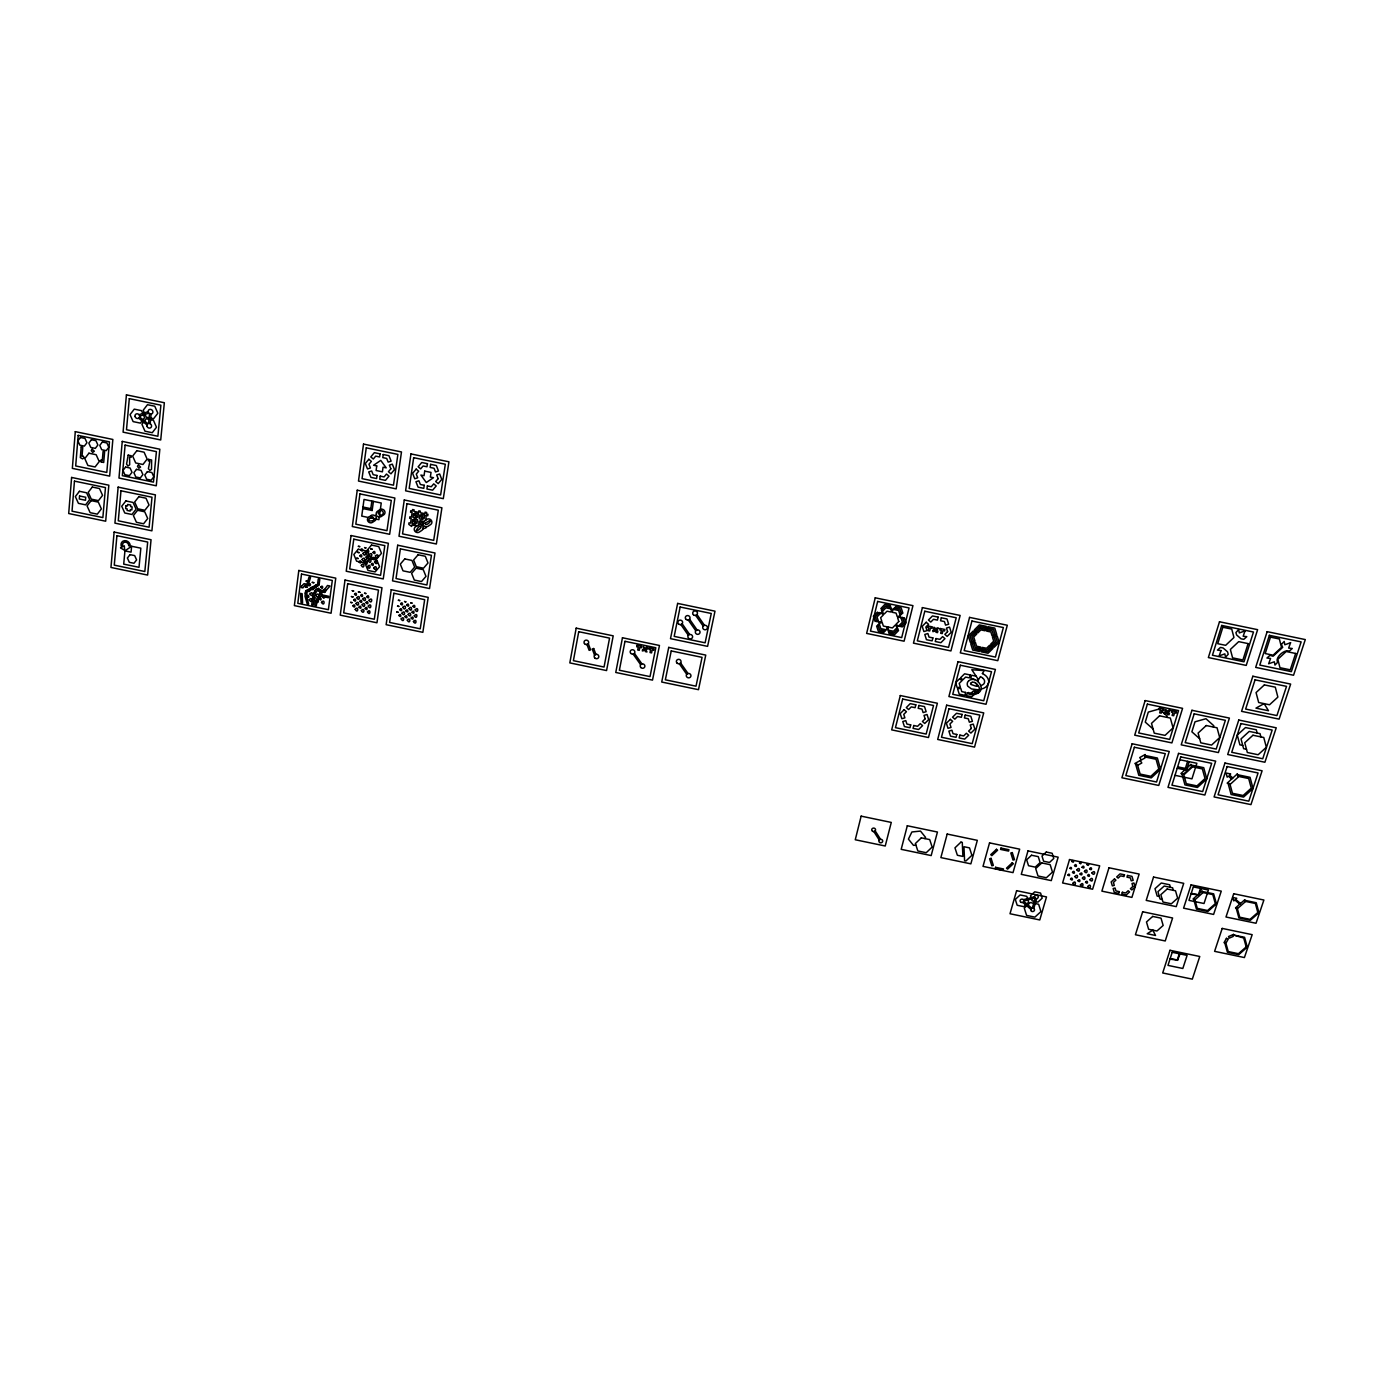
<?xml version="1.0" encoding="UTF-8"?>
<svg xmlns="http://www.w3.org/2000/svg" width="1374" height="1374" viewBox="0 0 1374 1374"><rect width="100%" height="100%" fill="white"/><g stroke="black" fill="none" stroke-linecap="round" stroke-linejoin="round"><path stroke-width="1.5" d="M308.463 584.551C310.284 588.553 311.778 581.803 308.669 584.053M124.931 550.888L123.712 564.13L139.014 567.307L140.835 548.174L131.612 546.268L124.931 550.888L131.062 552.159L131.612 546.268M319.987 589.961L318.699 588.192L316.93 589.206M322.289 596.453L323.68 598.24L325.346 597.089M148.615 423.398L149.526 413.763M150.195 423.724L151.106 414.089M314.594 585.891L316.14 585.032M373.419 501.407L372.148 510.493L370.808 508.655L371.856 501.081M379.276 516.985L378.898 519.664L376.115 519.097M379.602 515.439C386.918 515.216 381.663 506.353 377.97 513.034C379.688 513.103 379.344 518.685 380.048 511.489M380.358 509.393L381.251 503.021L364.024 499.449L361.74 516.109L368.301 517.466M423.244 524.473L420.135 520.471L423.656 521.656M425.15 523.391C437.533 514.477 424.463 529.986 425.167 522.412M426.129 526.723L425.94 527.891L422.934 528.818M323.062 590.597L324.59 589.429M310.782 587.986L312.688 586.938M974.905 682.483A11.129 10.288 -8.5 0 1 978.614 686.45A4.723 4.38 -9 0 1 979.319 689.216A6.011 5.565 -9 0 1 976.725 692.153A8.502 7.866 -9 0 1 975.076 692.994L974.956 693.046A6.612 6.114 -8.9 0 1 973.822 693.338A7.866 7.282 -8.9 0 1 968.43 692.513L967.794 693.509A9.481 8.776 -9 0 0 978.425 692.788M884.341 630.924L883.98 632.401L878.312 631.216L876.612 625.994L878.141 625.531M890.163 607.153L890.524 605.659L884.822 604.474L880.837 608.562L882.022 609.592M885.595 629.636L885.234 631.113L879.566 629.927L877.866 624.706L879.394 624.243M890.696 608.837L891.073 607.342L885.371 606.157L881.387 610.245L882.555 611.275M888.738 630.288L888.36 631.765L894.027 632.933L898.012 628.88L896.844 627.866M893.839 609.472L894.199 607.995L899.901 609.18L901.584 614.436L900.056 614.899M889.27 631.954L888.909 633.414L894.577 634.599L898.562 630.546L897.377 629.532M895.109 608.184L895.487 606.69L901.172 607.875L902.873 613.148L901.327 613.594M374.587 518.633C372.612 519.2 373.797 516.143 372.114 516.796C360.486 524.37 383.398 519.63 370.448 517.912M980.006 650.022L979.61 651.499L972.706 650.057L970.731 643.719L972.294 643.255M980.383 648.545L980.778 647.085L976.588 646.209L975.385 642.345L973.84 642.809M985.484 629.309L985.106 630.786L980.881 629.91L977.876 632.916L976.708 631.885M985.879 627.815L986.274 626.338L979.336 624.895L974.372 629.842L975.54 630.872M981.568 650.349L981.173 651.826L988.078 653.251L993.041 648.339L991.873 647.326M981.963 648.872L982.341 647.412L986.549 648.27L989.555 645.282L990.723 646.312M987.064 629.636L986.669 631.113L990.877 631.988L992.062 635.87L993.625 635.406M987.459 628.141L987.854 626.664L994.793 628.107L996.734 634.496L995.188 634.943M316.896 586.423L315.642 587.179M1032.303 908.162L1035.154 898.338M1033.798 908.472L1036.649 898.648M1166.612 717.297L1167.024 715.974L1161.769 711.32M1189.128 761.677L1186.466 770.179L1185.367 768.444L1187.583 761.351M1213.328 727.018L1213.74 725.695L1205.96 718.722L1195.002 721.797L1191.876 731.81L1199.657 738.731M1177.26 959.997L1179.287 953.762M1198.42 894.8L1200.498 888.394M1180.026 953.917L1177.535 960.392M1201.254 888.566L1198.678 895.23M924.96 838.604L925.561 837.35L920.477 831.081L911.889 831.974L908.42 839.119L913.487 845.371L915.908 845.13M982.358 673.552L984.213 670.615L971.813 669.739L978.477 679.718L980.435 676.609A13.07 12.091 -9 0 1 982.702 678.052M324.401 592.383L329.983 586.011L327.493 585.496L323.646 590.717L315.711 589.068L312.911 595.818L311.743 604.732L313.289 605.058L314.423 596.316L316.724 590.786L324.745 592.417L325.982 590.391M142.089 420.959L140.406 423.123L133.123 421.612L130.049 414.622L134.257 409.143L141.574 410.654L142.793 413.454M142.999 419.774L144.631 417.662L143.463 414.965M143.549 422.127L141.917 424.24L144.974 431.196L152.256 432.707L156.481 427.262L153.441 420.272L150.573 419.688M144.459 420.942L146.142 418.761L148.993 419.362M968.567 681.04L968.498 681.109A5.479 5.084 -9 0 0 967.536 682.397A5.376 4.981 -9 0 0 967.743 686.158L971.487 688.941L977.498 689.748A21.057 19.528 -9.9 0 0 978.425 689.731L979.078 689.679M970.903 693.372L973.513 690.796L975.746 692.736M974.698 689.628L976.742 691.878L978.975 689.696M973.96 694.626L971.796 696.755L966.162 695.587L967.554 692.822M1025.691 904.934L1023.836 906.651L1017.172 905.277L1015.317 899.42L1020.126 894.955L1026.807 896.346L1027.512 898.613M1026.773 903.937L1028.645 902.203L1027.924 899.936M1026.756 905.827L1024.283 908.111L1026.584 915.393L1034.897 917.128L1040.925 911.58L1038.641 904.281L1035.223 903.577M1027.838 904.831L1030.311 902.546L1033.729 903.268M1184.92 769.852L1180.936 773.528L1184.491 774.266L1191.859 767.482L1190.966 764.27L1187.239 767.722M1197.235 895.281L1193.061 899.008L1195.311 899.472L1202.628 892.945L1202.061 890.97L1199.811 892.98M419.053 526.465C410.311 537.028 424.841 525.847 420.152 526.689M139.049 414.708L148.152 411.65M139.701 416.219L148.804 413.162M876.664 620.979L875.118 621.443L873.4 616.187L877.385 612.117L878.553 613.148M878.467 621.357L876.921 621.821L875.221 616.565L879.188 612.495L880.373 613.525M900.983 617.802L902.529 617.338L904.212 622.594L900.21 626.647L899.043 625.634M902.787 618.18L904.332 617.716L906.016 622.972L902.031 627.025L900.846 626.012M971.847 641.813L970.284 642.276L968.309 635.904L973.256 630.975L974.424 631.988M973.393 641.366L974.939 640.902L973.737 637.038L976.742 634.032L975.592 633.019M994.072 636.849L992.509 637.313L993.694 641.177L990.688 644.183L991.839 645.196M995.618 636.402L997.181 635.939L999.121 642.311L994.158 647.24L993.007 646.209M978.116 681.762L977.996 678.979M976.347 683.582L976.88 686.158L978.477 686.09M1159.158 709.018L1148.286 712.093L1145.263 722.106L1153.095 729.044M1023.475 899.695L1034.433 896.775M1023.888 901.018L1034.845 898.081M318.064 596.969C313.925 597.072 317.944 591.387 319.215 595.509M314.99 590.803L314.217 592.675M976.742 686.158L976.639 686.158A11.181 10.357 -9.6 0 1 975.901 686.141L970.868 684.424A1.958 1.803 -9.1 0 1 970.611 683.359M305.509 592.211L305.32 593.671M319.112 584.5L319.318 583.04M314.096 598.858L315.385 597.965L314.371 596.677M316.724 602.791L318.373 601.915L317.772 600.163M149.148 417.799L146.279 417.215L145.06 414.416M150.728 418.125L153.579 418.727L157.838 413.248L154.781 406.223L147.465 404.712L143.222 410.208L144.407 412.904M362.994 507.04L370.808 508.655M425.785 520.076L426.198 515.49L427.761 515.817L427.984 514.288L426.421 513.979L426.644 512.45L425.081 512.124L424.858 513.653L420.169 512.674L420.392 511.162L418.83 510.836L418.606 512.347L413.9 511.368L414.124 509.857L412.561 509.531L412.337 511.042L410.774 510.716L410.551 512.227L412.114 512.554L411.444 517.105L409.881 516.779L409.658 518.29L411.221 518.616L410.551 523.133L408.988 522.824L408.765 524.318L411.668 526.482L411.891 524.971L416.837 526.002M362.77 508.552L372.148 510.493M418.83 524.868L418.881 521.296L421.938 525.503L423.295 524.61A3.229 3.006 35.8 0 1 424.326 521.055L426.85 519.372A3.229 3.006 35.8 0 1 431.281 520.282A3.229 3.006 35.8 0 1 430.629 524.559L428.104 526.242A3.229 3.006 35.8 0 1 424.24 525.916L422.814 526.86A3.229 3.006 35.7 0 1 421.784 530.416L419.259 532.082A3.229 3.006 35.7 0 1 414.845 531.171A3.229 3.006 35.7 0 1 415.48 526.912L418.005 525.246A3.229 3.006 35.7 0 1 421.87 525.555L421.749 525.469M976.124 676.197L971.555 675.252L970.783 678.155L974.853 679.683M1242.749 745.429L1239.88 744.845L1237.27 735.09L1245.479 727.55L1256.3 729.8L1257.158 733.046M1246.493 749.277L1243.625 748.675L1241.014 738.92L1249.224 731.397L1260.044 733.647L1260.903 736.893M1179.871 759.736L1196.857 763.274L1191.945 778.852L1175.01 775.314M1191.189 765.078L1203.71 767.671L1206.801 778.903L1197.424 787.491L1184.955 784.898L1181.829 773.717M1237.527 774.713L1250.048 777.323L1253.036 788.521L1243.573 797.092L1231.104 794.498L1228.064 783.335M1237.957 776.31L1248.691 778.543L1251.267 788.144L1243.144 795.494L1232.461 793.279L1229.85 783.695M1177.655 766.829L1185.367 768.444M1177.209 768.255L1186.466 770.179M1202.198 891.468L1213.637 893.839L1216.454 903.869L1207.849 911.494L1196.462 909.124L1193.628 899.111M1244.792 900.331L1256.231 902.718L1258.962 912.731L1250.288 920.34L1238.901 917.952L1236.136 907.974M1202.473 892.447L1212.795 894.594L1215.32 903.645L1207.574 910.515L1197.304 908.369L1194.745 899.352M1245.067 901.327L1255.372 903.474L1257.828 912.491L1250.014 919.343L1239.743 917.214L1237.253 908.214M1191.258 893.323L1198.798 894.886L1191.035 893.993M1159.33 896.501L1157.148 896.054L1155.002 888.669L1161.27 883.018L1169.669 884.77L1170.408 887.329M1162.249 899.506L1160.068 899.043L1157.939 891.674L1164.19 886.041L1172.606 887.793L1173.327 890.335M1034.296 901.327L1032.114 900.88L1031.513 898.974M1035.79 901.636L1037.954 902.1L1042.179 898.184L1040.582 893.048L1034.742 891.829L1030.517 895.745L1031.101 897.651M1170.201 958.52L1177.638 960.065L1169.995 959.172M982.462 673.603L982.925 673.861A18.515 17.123 -8.9 0 1 984.711 674.926A10.168 9.412 -9.4 0 1 988.181 679.151L988.456 680.319M311.366 589.463L313.152 589.686L313.804 588.124M138.722 418.228L146.915 424.858M139.633 417.043L147.825 423.673M1023.785 901.378L1031.891 908.283M1022.703 902.392L1030.809 909.279M1240.482 903.525L1235.621 899.283L1236.737 898.304L1232.839 897.497L1233.783 900.915L1234.882 899.936L1239.743 904.178M1232.822 777.993L1229.507 775.039L1230.675 773.974L1226.037 773.012L1227.171 777.169L1228.339 776.104L1231.654 779.058M983.131 678.481L983.269 678.619A4.483 4.156 -9.6 0 1 983.921 683.788A6.389 5.925 -9.6 0 1 980.71 685.592L981.294 687.962A4.981 4.603 -9.1 0 1 981.122 689.49L980.229 691.191A7.883 7.299 -9 0 1 978.477 692.857M307.999 591.318L309.528 591.61L309.906 590.27M634.427 653.32L641.933 663.9M633.139 654.11L640.645 664.707M680.594 662.921L688.031 673.5A2.353 2.198 11.9 0 1 690.882 676.283A2.353 2.198 11.9 0 1 686.948 677.159A2.353 2.198 11.9 0 1 688.013 673.5M679.288 663.711L686.725 674.291M689.576 619.176L697.065 629.927A2.37 2.25 11.8 0 1 699.95 632.761A2.37 2.25 11.8 0 1 695.983 633.654A2.37 2.25 11.8 0 1 697.047 629.927M688.271 620L695.759 630.735M682.174 623.762L689.662 634.496A2.37 2.233 12.4 0 1 692.53 637.313A2.37 2.233 12.4 0 1 688.58 638.223A2.37 2.233 12.4 0 1 689.645 634.496M680.851 624.586L688.357 635.303M697.013 614.59L704.484 625.342A2.37 2.25 11.2 0 1 707.404 628.021A2.37 2.25 11.2 0 1 703.522 629.206A2.37 2.25 11.2 0 1 704.312 625.393M695.691 615.397L703.179 626.149M873.847 831.562L879.223 840.012M875.186 830.875L880.562 839.308M988.919 680.285A8.897 8.227 -9.6 0 1 981.122 689.061M970.834 683.136A2.628 2.439 -9 0 1 972.242 682.38M972.208 682.225A3.933 3.641 -9 0 1 974.887 682.638M980.641 685.454A13.671 12.641 -8.5 0 0 978.666 682.363A11.267 10.425 -8.7 0 0 977.944 681.607A10.357 9.584 -8.7 0 0 975.712 679.907L975.574 679.941A7.918 7.334 -8.9 0 0 974.252 679.529A6.149 5.702 -9 0 0 969.992 680.044A5.238 4.843 -9 0 0 968.55 681.023M1067.959 875.049C1070.569 877.728 1069.607 871.906 1067.959 874.998M1069.951 868.299C1072.665 870.944 1071.394 865.208 1069.951 868.231M1070.518 879.205C1073.798 882.314 1072.252 875.564 1070.535 879.068M1071.96 861.515C1074.64 864.177 1073.506 858.372 1071.96 861.446M1072.51 872.456C1075.499 875.77 1074.605 868.746 1072.527 872.387M1072.888 883.345C1076.357 887.999 1076.151 878.536 1072.888 883.345M1074.52 865.689C1077.783 868.832 1076.254 862.082 1074.537 865.534M1074.88 876.612C1077.731 881.335 1079.054 872.078 1074.897 876.509M1076.89 869.862C1080.204 874.534 1080.411 865.139 1076.89 869.862M1078.023 880.768C1080.995 884.117 1080.153 877.007 1078.023 880.768M1145.109 754.566L1145.074 757.933L1141.33 760.011L1139.75 757.555L1145.109 754.566M1079.5 863.078C1082.042 865.775 1081.269 859.952 1079.517 862.958M1080.033 874.019C1082.609 877.454 1082.729 870.343 1080.05 873.95M1080.393 884.925C1083.605 889.596 1084.086 880.15 1080.393 884.925M1082.059 867.252C1085.357 870.429 1083.897 863.439 1082.059 867.252M1082.403 878.175C1085.7 882.726 1085.907 873.709 1082.42 877.986M1084.429 871.425C1087.71 876.028 1088.208 866.651 1084.429 871.322M1085.546 882.331C1088.466 885.629 1087.847 878.621 1085.546 882.263M1087.04 864.658C1089.616 867.372 1088.758 861.481 1087.04 864.589M305.389 586.973L306.917 587.299L305.389 586.973M306.144 581.099L307.673 581.425L306.144 581.047M306.952 596.333C310.077 600.112 308.875 592.606 306.952 596.333M309.253 599.837C312.276 605.247 312.894 595.286 309.253 599.734M310.009 593.997C313.255 599.39 313.444 589.24 310.009 593.997M1087.555 875.599C1090.922 878.656 1089.239 871.94 1087.59 875.444M1087.899 886.488C1091.282 891.073 1091.317 881.85 1087.899 886.385M1089.599 868.832C1092.485 872.147 1091.986 865.105 1089.599 868.746M1089.926 879.738C1093.326 884.358 1093.378 874.963 1089.926 879.738M1091.952 872.988C1094.838 877.694 1096.16 868.316 1091.952 872.885M312.293 582.387L313.822 582.713L312.293 582.387M319.215 598.892C322.186 602.739 321.241 595.114 319.215 598.892M319.97 593.036C322.89 596.883 322.203 589.394 319.987 592.967M320.743 587.179C323.405 591.129 323.285 583.538 320.743 587.11M321.499 602.379C324.642 607.72 325.191 597.724 321.499 602.379M350.662 602.396L352.191 602.722L350.662 602.344M351.452 596.556L352.998 596.883L351.452 596.556M352.259 590.7L353.805 591.026L352.276 590.648M352.929 605.9C355.643 609.781 355.299 602.413 352.946 605.745M353.736 600.06C356.622 603.942 355.918 596.385 353.753 599.991M354.544 594.221C357.188 598.222 356.931 590.528 354.544 594.221M355.213 609.403C358.339 614.813 358.734 604.715 355.213 609.403M356.742 558.239L358.288 558.565L356.742 558.188M356.021 603.564C359.146 608.905 359.696 599.047 356.021 603.461M357.549 552.296L359.095 552.623L357.549 552.296M356.828 597.724C359.61 603.152 360.795 593.31 356.845 597.621M358.374 546.337L359.919 546.663L358.391 546.285M358.408 591.971L359.954 592.297L358.408 591.971M359.026 561.794C361.654 565.865 361.499 558.033 359.026 561.794M359.851 555.852C362.805 559.768 362.032 552.09 359.868 555.783M359.061 607.171C362.169 610.966 361.001 603.444 359.061 607.171M360.675 549.909C363.663 553.808 362.77 546.234 360.692 549.755M359.885 601.348C362.788 605.195 362.066 597.621 359.885 601.262M360.692 595.492C363.646 599.373 362.719 591.679 360.692 595.492M361.328 565.349C364.127 570.845 365.364 560.85 361.328 565.246M362.152 559.424C364.9 564.954 366.326 554.735 362.152 559.424M361.345 610.674C364.076 615.947 365.501 606.501 361.362 610.468M362.976 553.482C365.759 559.012 367.013 548.93 362.976 553.361M362.152 604.852C365.398 610.193 365.656 600.146 362.169 604.749M362.976 599.012C366.034 604.388 366.583 594.495 362.976 598.892M364.591 547.625L366.137 547.951L364.591 547.573M364.574 593.259L366.102 593.585L364.574 593.207M365.226 563.082C368.163 567.015 367.339 559.27 365.226 563.082M366.051 557.14C368.679 561.142 368.679 553.43 366.051 557.071M365.192 608.459C367.974 612.323 367.545 604.8 365.209 608.373M366.875 551.197C369.915 555.062 368.816 547.487 366.892 551.043M366.016 602.619C368.833 606.535 368.18 598.927 366.034 602.533M367.511 566.638C370.602 572.082 371.255 561.949 367.511 566.535M366.841 596.78C369.95 600.61 368.679 592.95 366.841 596.78M368.335 560.712C371.032 566.225 372.612 556.075 368.335 560.712M367.459 611.945C370.516 617.304 371.032 607.48 367.476 611.842M369.177 554.77C371.667 560.3 373.608 550.373 369.177 554.649M368.284 606.123C371.323 611.516 371.993 601.503 368.284 606.123M369.108 600.283C371.942 605.694 373.178 595.732 369.125 600.18M370.791 548.913L372.337 549.239L370.791 548.861M371.409 564.37C374.278 568.304 373.556 560.592 371.409 564.37M372.234 558.428C375.085 562.378 374.552 554.718 372.251 558.359M373.075 552.485C375.961 556.401 375.239 548.776 373.11 552.331M373.694 567.926C376.596 573.336 377.695 563.426 373.694 567.823M374.535 562C377.833 567.428 377.919 557.226 374.535 562M375.377 556.058C377.85 561.588 379.825 551.661 375.377 555.938M396.674 611.98L398.202 612.289L396.674 611.98M397.533 606.14L399.078 606.466L397.55 606.089M398.391 600.301L399.937 600.61L398.408 600.198M398.924 615.466C401.964 619.262 400.899 611.756 398.924 615.466M399.8 609.644C402.874 613.474 401.723 605.934 399.8 609.644M400.658 603.804C403.355 607.703 402.925 600.335 400.676 603.65M401.174 618.97C404.214 624.311 404.798 614.487 401.191 618.85M402.05 613.148C405.261 618.489 405.588 608.493 402.05 613.148M402.908 607.308C405.536 612.77 407.065 602.86 402.908 607.308M404.557 601.572L406.086 601.898L404.557 601.468M405.072 616.754C408.181 620.55 406.859 612.959 405.072 616.754M405.931 610.915C409.126 614.642 407.838 607.205 405.931 610.915M406.807 605.075C409.813 608.871 408.713 601.451 406.824 604.921M407.305 620.241C410.276 625.634 411.032 615.689 407.322 620.138M408.181 614.418C411.427 619.743 411.616 609.816 408.181 614.418M409.057 608.596C412.32 613.955 412.406 603.873 409.057 608.596M410.706 602.86L412.234 603.169L410.723 602.757M411.204 618.025C413.883 621.941 413.729 614.35 411.204 618.025M412.08 612.203C414.948 616.119 414.313 608.39 412.08 612.203M412.956 606.363C415.841 610.159 415.137 602.757 412.973 606.209M413.437 621.512C416.442 626.853 417.232 617.012 413.437 621.512M414.313 615.689C416.957 621.134 418.452 611.275 414.313 615.689M415.206 609.867C418.177 615.243 419.001 605.281 415.206 609.867M71.603 477.448L68.7 513.533L105.678 521.21L108.838 485.194L71.603 477.448M75.295 431.642L72.341 468.362L109.645 476.108L112.857 439.457L75.295 431.642M74.454 481.123L72.032 511.18L102.861 517.586L105.472 487.564L74.454 481.123M78.181 435.386L75.69 465.958L106.794 472.433L109.456 441.878L78.181 435.386M81.203 446.928L80.327 457.628L82.595 458.882L84.278 457.679L82.852 455.824L82.011 456.426L82.766 447.254L81.203 446.928M79.555 495.98L79.297 498.985L85.48 500.273L85.738 497.268L79.555 495.98M92.127 449.212L91.216 450.569L92.659 452.424L94.342 451.222L92.127 449.212M101.367 462.007L99.873 460.925L101.556 459.723L102.277 460.651L103.067 451.479L104.63 451.806L103.703 462.488L101.367 462.007M114.128 532.064L110.95 567.445L147.619 575.071L151.054 539.742L114.128 532.064M118.147 487.135L114.918 523.133L151.913 530.828L155.399 494.863L118.147 487.135M122.252 441.397L118.971 478.049L156.275 485.795L159.831 449.212L122.252 441.397M126.425 394.853L123.076 432.157L160.724 439.972L164.348 402.737L126.425 394.853M116.927 535.671L114.265 565.143L144.837 571.515L147.688 542.06L116.927 535.671M120.981 490.793L118.284 520.798L149.113 527.204L151.999 497.233L120.981 490.793M125.103 445.124L122.355 475.662L153.459 482.119L156.413 451.634L125.103 445.124M129.311 398.649L126.494 429.719L157.89 436.245L160.878 405.193L129.311 398.649M128.177 455.137L126.563 464.137L127.988 465.992L129.688 464.79L129.603 456.992L131.165 457.319L131.303 455.79L128.177 455.137M125.944 505.632L125.669 508.62L127.215 508.947L127.078 510.441L130.169 511.094L130.307 509.582L131.852 509.909L132.144 506.903L130.599 506.594L130.736 505.082L127.627 504.447L127.49 505.941L125.944 505.632M138.413 465.047L137.486 466.404L138.894 468.259L140.595 467.057L138.413 465.047M148.495 459.363L148.34 460.891L149.903 461.2L148.392 468.671L149.818 470.526L151.518 469.324L151.621 459.998L148.495 459.363M298.811 570.468L294.362 605.608L331.065 613.233L335.771 578.145L298.811 570.468M301.524 574.057L297.797 603.323L328.386 609.695L332.302 580.446L301.524 574.057M300.631 593.448L301.043 602.516L302.572 602.825L302.16 593.757L300.631 593.448M301.559 586.131L301.37 587.591L302.898 587.9L304.822 585.29L307.879 585.942L310.558 577.441L309.03 577.132L306.883 584.225L304.049 583.641L301.559 586.131M305.681 590.803L304.994 596.196L307.158 603.787L308.686 604.096L306.574 596.179L307.141 591.799L319.026 585.238L319.798 579.364L318.253 579.038L317.583 584.242L305.681 590.803M1233.491 934.406L1233.217 936.433L1229.318 938.116L1228.511 936.536L1233.491 934.406M315.436 600.661L314.818 605.384L316.346 605.694L316.913 601.331L320.743 596.127L328.42 597.724L328.609 596.264L319.987 594.461L315.436 600.661M345.011 580.068L340.237 615.14L376.957 622.783L381.989 587.763L345.011 580.068M351.074 535.534L346.214 571.223L383.243 578.935L388.361 543.28L351.074 535.534M357.24 490.209L352.294 526.534L389.649 534.297L394.87 498.023L357.24 490.209M363.509 444.077L358.494 481.055L396.176 488.886L401.483 451.96L363.509 444.077M347.691 583.658L343.689 612.873L374.312 619.245L378.485 590.064L347.691 583.658M353.771 539.175L349.7 568.922L380.581 575.328L384.823 545.633L353.771 539.175M359.954 493.901L355.814 524.181L386.97 530.656L391.298 500.411L359.954 493.901M366.257 447.838L362.049 478.65L393.479 485.177L397.876 454.399L366.257 447.838M376.751 465.906L376.115 470.509L382.401 471.832L383.054 467.212L386.214 467.864L380.77 460.393L373.608 465.254L376.751 465.906M377.043 475.473L376.613 478.547L370.911 477.362L368.713 471.935L371.667 470.973L373.144 474.665L377.043 475.473M380.048 453.867L379.619 456.958L375.72 456.134L373.316 459.036L370.791 456.924L374.329 452.664L380.048 453.867M380.186 476.125L379.756 479.2L385.459 480.368L388.997 476.16L386.489 474.047L384.085 476.933L380.186 476.125M383.209 454.519L382.779 457.611L386.678 458.418L388.172 462.128L391.126 461.149L388.945 455.704L383.209 454.519M391.229 589.686L386.128 624.689L422.849 632.332L428.207 597.381L391.229 589.686M397.687 545.22L392.517 580.858L429.547 588.553L434.991 552.983L397.687 545.22M404.265 499.981L398.992 536.238L436.365 544.001L441.913 507.796L404.265 499.981M410.963 453.918L405.605 490.827L443.304 498.659L448.937 461.801L410.963 453.918M393.874 593.259L389.615 622.439L420.238 628.811L424.669 599.665L393.874 593.259M400.366 548.861L396.021 578.54L426.919 584.963L431.436 555.319L400.366 548.861M406.962 503.674L402.548 533.885L433.703 540.36L438.306 510.183L406.962 503.674M413.677 457.679L409.194 488.44L440.625 494.966L445.313 464.24L413.677 457.679M412.629 520.007L412.114 523.46L415.704 524.215L412.629 520.007M413.522 513.962L413.007 517.431L416.597 518.17L413.522 513.962M417.473 519.904L416.957 523.374L413.883 519.166L417.473 519.904M418.366 513.859L417.851 517.328L414.793 513.12L418.366 513.859M424.721 471.11L424.034 475.713L420.891 475.061L426.284 482.514L433.497 477.688L430.354 477.036L431.041 472.416L424.721 471.11M419.774 515.25L419.259 518.719L422.849 519.475L419.774 515.25M424.24 485.28L423.793 488.337L418.091 487.152L415.944 481.742L418.898 480.78L420.358 484.472L424.24 485.28M427.451 463.708L426.988 466.782L423.089 465.975L420.65 468.877L418.143 466.765L421.732 462.506L427.451 463.708M427.383 485.932L426.936 488.989L432.638 490.174L436.211 485.967L433.72 483.854L431.281 486.739L427.383 485.932M430.612 464.36L430.148 467.435L434.064 468.259L435.506 471.952L438.478 470.99L436.348 465.546L430.612 464.36M424.635 515.164L424.119 518.633L421.045 514.408L424.635 515.164M576.187 628.141L569.815 662.903L606.569 670.564L613.199 635.836L576.187 628.141M578.729 631.697L573.405 660.671L604.045 667.043L609.558 638.12L578.729 631.697M622.456 637.759L615.758 672.47L652.513 680.113L659.468 645.471L622.456 637.759M624.981 641.314L619.382 670.237L650.022 676.609L655.81 647.738L624.981 641.314M637.021 645.333L636.729 646.793L638.275 647.102L637.708 650.005L639.254 650.331L639.82 647.429L641.366 647.755L641.641 646.295L637.021 645.333M642.62 649.524L642.328 650.967L645.694 650.16L645.402 651.62L646.948 651.929L645.832 649.438L647.515 649.026L647.807 647.583L646.261 647.257L645.986 648.717L643.187 646.622L644.303 649.112L642.62 649.524M649.352 647.893L649.06 649.352L650.606 649.679L650.022 652.564L651.568 652.89L652.152 649.988L653.681 650.314L653.972 648.854L649.352 647.893M668.726 647.394L661.718 682.036L698.49 689.679L705.755 655.089L668.726 647.394M677.64 603.409L670.495 638.652L707.593 646.364L714.995 611.172L677.64 603.409M671.233 650.933L665.36 679.804L696.017 686.176L702.062 657.356L671.233 650.933M680.147 607.016L674.187 636.385L705.12 642.809L711.268 613.474L680.147 607.016M875.238 597.81L866.633 633.414L904.092 641.194L912.954 605.642L875.238 597.81M877.66 601.434L870.463 631.113L901.705 637.605L909.073 607.961L877.66 601.434M887.226 626.87L886.505 629.824L880.837 628.639L879.137 623.401L882.194 622.491L883.362 626.063L887.226 626.87M891.606 609.008L890.884 611.997L887.003 611.19L884.289 613.972L881.936 611.911L885.921 607.84L891.606 609.008M888.549 627.145L887.827 630.099L893.495 631.267L897.48 627.214L895.127 625.187L892.413 627.952L888.549 627.145M892.928 609.3L892.207 612.272L896.088 613.079L897.239 616.651L900.314 615.741L898.63 610.468L892.928 609.3M861.154 816.139L855.263 839.754L885.234 846.006L891.279 822.425L861.154 816.139M900.296 695.536L891.674 729.869L928.481 737.529L937.377 703.248L900.296 695.536M922.401 607.6L913.452 643.152L950.928 650.933L960.134 615.432L922.401 607.6M902.666 699.057L895.453 727.67L926.162 734.059L933.53 705.48L902.666 699.057M924.788 611.241L917.317 640.851L948.558 647.343L956.218 617.768L924.788 611.241M927.69 625.909L927.313 627.386L928.876 627.712L928.12 630.666L929.7 630.992L930.438 628.038L932.019 628.365L932.379 626.888L927.69 625.909M933.204 630.168L932.826 631.645L936.329 630.821L935.952 632.298L937.515 632.624L937.892 631.147L936.518 630.082L938.648 628.193L937.085 627.866L936.707 629.344L933.959 627.214L933.581 628.691L934.955 629.756L933.204 630.168M910.704 724.871L909.983 727.722L904.418 726.554L902.77 721.505L905.792 720.629L906.909 724.081L910.704 724.871M915.823 704.81L915.101 707.679L911.288 706.889L908.592 709.551L906.29 707.576L910.223 703.643L915.823 704.81M932.877 637.897L932.122 640.851L926.454 639.683L924.788 634.444L927.879 633.534L929.013 637.107L932.877 637.897M938.167 617.132L937.411 620.103L933.53 619.296L930.782 622.061L928.446 620.018L932.482 615.947L938.167 617.132M913.779 725.506L913.057 728.357L918.622 729.508L922.572 725.627L920.271 723.651L917.592 726.296L913.779 725.506M918.914 705.446L918.176 708.314L921.988 709.104L923.105 712.574L926.145 711.698L924.513 706.614L918.914 705.446M936.003 638.549L935.247 641.503L940.915 642.688L944.951 638.635L942.616 636.609L939.868 639.357L936.003 638.549M941.31 617.785L940.555 620.756L944.436 621.563L945.57 625.136L948.661 624.225L947.012 618.953L941.31 617.785M940.228 628.519L939.85 629.996L941.413 630.322L940.658 633.277L942.221 633.603L942.976 630.649L944.539 630.975L944.917 629.481L940.228 628.519M907.304 825.757L901.189 849.338L931.177 855.573L937.446 832.026L907.304 825.757M946.634 705.188L937.686 739.452L974.527 747.113L983.732 712.9L946.634 705.188M958.004 661.667L948.902 696.549L986.051 704.261L995.411 669.447L958.004 661.667M969.563 617.39L960.306 652.873L997.782 660.671L1007.314 625.239L969.563 617.39M948.987 708.692L941.499 737.254L972.208 743.643L979.868 715.115L948.987 708.692M960.357 665.239L952.749 694.299L983.732 700.74L991.513 671.731L960.357 665.239M971.933 621.031L964.187 650.589L995.446 657.081L1003.364 627.557L971.933 621.031M965.63 692.427L964.857 695.313L959.241 694.145L957.626 689.027L960.684 688.134L961.783 691.637L965.63 692.427M970.233 674.977L969.46 677.88L965.63 677.09L962.882 679.804L960.581 677.777L964.6 673.792L970.233 674.977M956.819 734.455L956.064 737.306L950.499 736.138L948.884 731.105L951.924 730.229L953.024 733.664L956.819 734.455M962.126 714.428L961.371 717.297L957.558 716.507L954.844 719.169L952.543 717.194L956.527 713.278L962.126 714.428M959.894 735.107L959.138 737.941L964.72 739.109L968.687 735.227L966.403 733.235L963.689 735.897L959.894 735.107M965.218 715.081L964.445 717.949L968.258 718.739L969.357 722.192L972.414 721.316L970.817 716.249L965.218 715.081M947.184 834.052L940.864 857.599L970.868 863.851L977.326 840.338L947.184 834.052M989.538 842.88L983.011 866.376L1013.016 872.627L1019.68 849.166L989.538 842.88M995.566 867.303L995.188 868.66L1003.157 870.309L1003.535 868.969L995.566 867.303M1000.959 848.067L1000.581 849.424L1008.568 851.09L1008.945 849.733L1000.959 848.067M1016.605 890.678L1010.01 913.744L1039.774 919.945L1046.507 896.913L1016.605 890.678M1027.992 850.884L1021.277 874.345L1051.282 880.614L1058.152 857.17L1027.992 850.884M1069.522 859.54L1062.6 882.967L1092.622 889.218L1099.681 865.826L1069.522 859.54M1132.142 743.763L1121.905 777.77L1158.763 785.447L1169.257 751.475L1132.142 743.763M1145.143 700.568L1134.718 735.176L1171.902 742.905L1182.585 708.349L1145.143 700.568M1134.374 747.25L1125.821 775.589L1156.564 781.995L1165.289 753.673L1134.374 747.25M1147.376 704.123L1138.685 732.96L1169.686 739.401L1178.566 710.598L1147.376 704.123M1108.973 867.767L1101.879 891.142L1131.901 897.394L1139.149 874.053L1108.973 867.767M1159.416 708.16L1158.969 709.602L1160.532 709.929L1159.656 712.831L1161.219 713.158L1162.095 710.255L1163.658 710.581L1164.087 709.139L1159.416 708.16M1164.774 712.35L1164.328 713.793L1167.883 713.003L1167.436 714.446L1168.999 714.772L1169.446 713.329L1168.106 712.282L1170.339 710.427L1168.776 710.1L1168.329 711.56L1165.65 709.465L1165.204 710.908L1166.543 711.955L1164.774 712.35M1171.885 710.753L1171.438 712.196L1173.001 712.522L1172.108 715.425L1173.671 715.734L1174.564 712.848L1176.127 713.175L1176.573 711.732L1171.885 710.753M1119.329 891.657L1118.797 893.392L1114.314 892.465L1113.146 888.531L1115.087 888.016L1115.963 890.953L1119.329 891.657M1124.499 874.809L1123.966 876.56L1120.6 875.856L1118.127 878.123L1116.701 876.904L1120.016 873.881L1124.499 874.809M1122.335 892.276L1121.785 894.027L1126.268 894.955L1129.565 891.949L1128.157 890.73L1125.684 892.98L1122.335 892.276M1127.522 875.444L1126.972 877.196L1130.338 877.883L1131.214 880.854L1133.172 880.339L1132.004 876.372L1127.522 875.444M1178.549 753.399L1167.986 787.354L1204.861 795.031L1215.681 761.127L1178.549 753.399M1191.945 710.289L1181.211 744.845L1218.394 752.574L1229.404 718.087L1191.945 710.289M1219.494 621.769L1208.364 657.562L1246.218 665.411L1257.622 629.67L1219.494 621.769M1180.747 756.902L1171.936 785.189L1202.679 791.579L1211.679 763.326L1180.747 756.902M1194.178 713.845L1185.195 742.63L1216.213 749.07L1225.368 720.319L1194.178 713.845M1221.726 625.428L1212.435 655.243L1244.002 661.804L1253.483 632.023L1221.726 625.428M1222.86 627.248L1217.725 643.685L1225.642 645.333L1233.955 637.502L1231.739 629.103L1222.86 627.248M1142.653 911.752L1135.422 934.749L1165.238 940.967L1172.606 917.987L1142.653 911.752M1153.542 877.041L1146.208 900.382L1176.247 906.634L1183.718 883.327L1153.542 877.041M1248.107 643.599L1242.903 660.001L1232.598 657.854L1230.365 649.455L1238.695 641.641L1248.107 643.599M1224.955 763.051L1214.084 796.937L1250.958 804.614L1262.105 770.78L1224.955 763.051M1238.781 720.028L1227.703 754.515L1264.904 762.244L1276.24 727.808L1238.781 720.028M1252.848 676.231L1241.564 711.337L1279.108 719.134L1290.65 684.08L1252.848 676.231M1267.154 631.662L1255.681 667.386L1293.552 675.252L1305.3 639.58L1267.154 631.662M1227.137 766.537L1218.051 794.773L1248.811 801.179L1258.069 772.978L1227.137 766.537M1240.962 723.566L1231.722 752.299L1262.74 758.757L1272.169 730.058L1240.962 723.566M1255.046 679.838L1245.634 709.07L1276.927 715.579L1286.528 686.365L1255.046 679.838M1269.37 635.32L1259.786 665.085L1291.371 671.646L1301.144 641.898L1269.37 635.32M1270.469 637.141L1265.196 653.543L1273.097 655.192L1281.513 647.377L1279.366 638.979L1270.469 637.141M1169.995 950.293L1162.696 972.964L1192.323 979.147L1199.76 956.493L1169.995 950.293M1191.086 884.856L1183.581 908.162L1213.603 914.431L1221.263 891.142L1191.086 884.856M1172.211 952.285L1167.986 965.39L1182.825 968.481L1187.102 955.394L1172.211 952.285M1193.336 886.9L1188.974 900.382L1204.019 903.508L1208.416 890.043L1193.336 886.9M1295.648 653.474L1290.272 669.825L1279.967 667.695L1277.82 659.314L1286.219 651.516L1295.648 653.474M1222.207 928.412L1214.599 951.34L1244.415 957.558L1252.178 934.664L1222.207 928.412M1233.715 893.735L1225.986 917.008L1256.025 923.259L1263.891 900.022L1233.715 893.735M1245.033 630.889L1243.161 636.248L1246.785 636.66L1243.814 639.322L1241.066 638.841L1236.634 634.977L1235.896 632.555L1238.678 629.601L1239.331 632.916L1245.033 630.889M1221.057 650.555L1219.185 655.862L1224.852 653.887L1225.505 657.184L1228.219 654.333L1227.549 651.843L1223.118 647.978L1220.473 647.429L1217.45 650.125L1221.057 650.555M1290.564 642.74L1288.64 648.081L1292.264 648.494L1289.276 651.156C1284.656 648.82 1274.54 657.734 1277.7 662.234L1274.969 665.068L1274.351 661.787L1268.649 663.762L1270.572 658.455L1266.948 658.026L1270.005 655.329L1273.08 656.257L1282.698 647.326L1281.392 644.389L1284.209 641.452L1284.827 644.767L1290.564 642.74M1226.45 938.339L1224.028 942.684L1226.364 942.444L1228.253 939.043L1226.45 938.339M80.465 437.464L77.889 440.848L79.847 445.159L84.364 446.103L86.94 442.72L84.999 438.409L80.465 437.464M91.423 439.732L88.829 443.115L90.77 447.426L95.304 448.371L97.88 445.004L95.94 440.676L91.423 439.732M88.915 453.214L84.793 458.59L87.884 465.46L95.098 466.954L99.237 461.595L96.146 454.708L88.915 453.214M102.363 442.016L99.77 445.399L101.71 449.71L106.227 450.638L108.821 447.271L106.897 442.96L102.363 442.016M79.434 491.291L75.347 496.581L78.438 503.365L85.6 504.842L89.688 499.569L86.596 492.785L79.434 491.291M92.316 487.049L88.211 492.356L91.285 499.14L98.464 500.634L102.569 495.344L99.495 488.543L92.316 487.049M91.165 500.634L87.077 505.924L90.152 512.674L97.296 514.151L101.384 508.895L98.327 502.128L91.165 500.634M136.85 450.689L132.66 456.082L135.7 462.969L142.948 464.481L147.138 459.105L144.098 452.201L136.85 450.689M125.584 467.091L122.99 470.44L124.897 474.717L129.396 475.644L132.007 472.312L130.101 468.019L125.584 467.091M136.49 469.358L133.896 472.69L135.786 476.984L140.303 477.912L142.913 474.58L141.007 470.286L136.49 469.358M147.413 471.626L144.785 474.957L146.675 479.234L151.192 480.179L153.802 476.83L151.913 472.553L147.413 471.626M125.876 500.943L121.736 506.233L124.776 513L131.938 514.477L136.078 509.204L133.055 502.437L125.876 500.943M138.826 496.718L134.669 502.008L137.692 508.792L144.854 510.269L149.027 504.997L146.005 498.212L138.826 496.718M137.555 510.286L133.398 515.542L136.421 522.292L143.583 523.769L147.722 518.53L144.717 511.781L137.555 510.286M130.049 554.632L127.387 557.999L129.328 562.309L133.948 563.271L136.61 559.905L134.669 555.594L130.049 554.632M368.85 459.277L365.312 463.519L367.511 468.946L370.448 467.984L368.953 464.275L371.358 461.389L368.85 459.277M390.851 468.826L388.43 471.711L390.955 473.824L394.493 469.582L392.329 464.154L389.374 465.133L390.851 468.826M416.167 469.101L412.612 473.343L414.759 478.77L417.713 477.791L416.253 474.099L418.675 471.213L416.167 469.101M358.253 549.257L353.839 554.478L356.605 561.193L363.784 562.687L368.198 557.466L365.45 550.751L358.253 549.257M371.53 545.083L367.098 550.321L369.846 557.054L377.043 558.531L381.474 553.31L378.726 546.577L371.53 545.083M369.64 558.531L365.226 563.752L367.974 570.433L375.136 571.928L379.567 566.723L376.82 560.025L369.64 558.531M438.151 478.65L435.695 481.535L438.186 483.631L441.775 479.406L439.663 473.978L436.692 474.957L438.151 478.65M404.763 558.926L400.298 564.147L403.011 570.845L410.191 572.323L414.656 567.119L411.96 560.42L404.763 558.926M418.108 554.77L413.626 559.991L416.322 566.706L423.501 568.201L428.001 562.979L425.305 556.264L418.108 554.77M416.099 568.183L411.616 573.387L414.313 580.068L421.492 581.563L425.974 576.376L423.278 569.678L416.099 568.183M881.009 612.873L877.024 616.943L878.742 622.182L881.799 621.271L880.648 617.699L883.362 614.917L881.009 612.873M898.785 621.46L896.071 624.225L898.407 626.269L902.409 622.216L900.709 616.96L897.634 617.888L898.785 621.46M926.231 622.267L922.212 626.338L923.878 631.559L926.969 630.649L925.836 627.076L928.566 624.311L926.231 622.267M947.596 631.611L944.848 634.359L947.167 636.402L951.203 632.349L949.571 627.111L946.463 628.038L947.596 631.611M979.851 626.561L970.13 636.282L973.994 648.786L987.562 651.602L997.318 641.933L993.488 629.395L979.851 626.561M980.366 628.244L971.933 636.66L975.282 647.498L987.064 649.936L995.515 641.555L992.183 630.683L980.366 628.244M904.126 709.723L900.193 713.638L901.842 718.722L904.882 717.846L903.749 714.377L906.428 711.715L904.126 709.723M959.636 678.704L955.617 682.689L957.249 687.824L960.306 686.931L959.207 683.428L961.955 680.731L959.636 678.704M925.131 718.825L922.435 721.487L924.736 723.48L928.687 719.581L927.055 714.497L924.015 715.373L925.131 718.825M950.344 719.341L946.377 723.256L947.991 728.306L951.031 727.447L949.932 723.995L952.646 721.333L950.344 719.341M971.332 728.443L968.601 731.105L970.886 733.081L974.887 729.182L973.29 724.115L970.233 724.991L971.332 728.443M921.301 837.848L915.393 843.533L917.849 850.97L926.231 852.704L932.156 847.037L929.7 839.583L921.301 837.848M960.941 842.142L954.964 847.844L957.369 855.263L962.899 856.414L962.281 842.417L960.941 842.142M971.899 855.315L965.922 860.983L964.582 860.708L963.964 846.727L969.512 847.878L971.899 855.315M996.476 849.287L990.74 854.697L991.856 855.641L997.593 850.231L996.476 849.287M1159.536 715.837L1151.498 723.377L1154.246 733.149L1165.032 735.382L1173.07 727.877L1170.339 718.07L1159.536 715.837M1012.26 862.769L1006.507 868.162L1007.623 869.107L1013.359 863.714L1012.26 862.769M1031.531 855.246L1026.67 859.781L1028.525 865.723L1035.24 867.114L1040.101 862.58L1038.263 856.637L1031.531 855.246M1046.284 852.035L1042.007 856.036L1043.605 861.24L1049.496 862.46L1053.772 858.475L1052.175 853.271L1046.284 852.035M1041.784 862.941L1035.704 868.608L1038.005 875.994L1046.37 877.746L1052.467 872.095L1050.183 864.693L1041.784 862.941M1158.78 768.908L1150.828 776.293L1140.145 774.077L1137.38 764.459L1135.594 764.099L1138.823 775.297L1151.275 777.89L1160.566 769.285L1157.372 758.036L1144.868 755.442L1145.332 757.04L1156.049 759.272L1158.78 768.908M1206.235 725.541L1198.111 733.081L1200.79 742.819L1211.576 745.069L1219.7 737.563L1217.055 727.791L1206.235 725.541M1264.372 684.905L1256.059 692.582L1258.67 702.509L1269.542 704.776L1277.872 697.116L1275.295 687.172L1264.372 684.905M1191.636 766.675L1183.615 774.077L1186.294 783.678L1196.977 785.894L1205.015 778.526L1202.353 768.908L1191.636 766.675M1252.951 735.245L1244.741 742.767L1247.352 752.505L1258.137 754.738L1266.347 747.267L1263.771 737.495L1252.951 735.245M1114.486 878.931L1111.171 881.936L1112.356 885.886L1114.297 885.371L1113.421 882.417L1115.894 880.15L1114.486 878.931M1237.321 773.906L1227.171 783.146L1230.743 783.884L1238.18 777.117L1237.321 773.906M1132.863 886.453L1130.39 888.72L1131.798 889.94L1135.113 886.934L1133.945 882.984L1132.004 883.499L1132.863 886.453M1167.127 889.047L1160.858 894.68L1162.988 902.048L1171.369 903.783L1177.638 898.167L1175.526 890.799L1167.127 889.047M1152.683 916.424L1146.483 921.988L1148.612 929.271L1156.942 931.005L1163.16 925.458L1161.03 918.158L1152.683 916.424M1244.655 899.85L1235.57 907.853L1237.819 908.317L1245.205 901.825L1244.655 899.85M1246.184 946.944L1238.438 953.693L1228.253 951.564L1225.763 942.684L1224.646 942.444L1227.411 952.302L1238.713 954.655L1247.3 947.167L1244.569 937.291L1233.217 934.938L1243.728 938.047L1246.184 946.944M371.169 515.508L368.661 517.191A3.246 2.988 37.7 0 0 368.06 521.45A3.246 2.988 37.7 0 0 372.474 522.36L374.982 520.694A3.246 2.988 37.7 0 0 375.978 517.122L377.386 516.177A3.246 3.006 37.8 0 0 381.251 516.504L383.758 514.821A3.246 3.006 37.9 0 0 384.359 510.544A3.246 3.006 37.9 0 0 379.945 509.634L377.438 511.3A3.246 3.006 37.8 0 0 376.442 514.889L375.016 515.834A3.246 2.988 37.7 0 0 371.169 515.508M1152.786 930.129L1147.204 933.736L1155.534 935.471L1152.786 930.129M1140.248 760.526L1134.89 763.497L1138.084 765.06L1141.811 762.982L1140.248 760.526M1264.114 703.643L1255.956 708.125L1268.494 710.719L1264.114 703.643M121.771 547.161L120.483 547.831L124.622 550.356L124.347 545.822L123.059 546.491A3.246 2.851 40.6 0 1 124.828 542.163A3.246 2.851 40.6 0 1 128.709 545.718L130.238 545.993A4.861 4.277 40.6 0 0 124.433 540.669A4.861 4.277 40.6 0 0 121.771 547.161M588.364 643.891L586.887 644.337L589.154 650.349L590.631 649.902L588.364 643.891M593.688 648.511L592.228 648.957L594.495 654.934L595.955 654.505L593.688 648.511M991.101 858.355L989.606 858.767L991.856 865.809L993.35 865.414L991.101 858.355M1012.294 852.584L1010.8 852.996L1013.016 860.055L1014.51 859.66L1012.294 852.584M678.584 623.933A2.37 2.25 13.6 0 0 682.552 623.023A2.37 2.25 13.6 0 0 679.649 620.189A2.37 2.25 13.6 0 0 678.584 623.933M693.406 614.745A2.387 2.25 12.4 0 0 697.391 613.834A2.387 2.25 12.4 0 0 694.488 610.983A2.387 2.25 12.4 0 0 693.406 614.745M594.736 657.888A2.353 2.198 19.3 0 0 598.703 657.27A2.353 2.198 19.3 0 0 596.007 654.299A2.353 2.198 19.3 0 0 594.736 657.888M584.5 643.633A2.353 2.216 20.5 0 0 588.519 643.272A2.353 2.216 20.5 0 0 586.045 640.129A2.353 2.216 20.5 0 0 584.5 643.633M640.782 667.472A2.353 2.198 15.6 0 0 644.767 666.854A2.353 2.198 15.6 0 0 642.087 663.882A2.353 2.198 15.6 0 0 640.782 667.472M630.752 653.354A2.353 2.216 16.8 0 0 634.736 652.736A2.353 2.216 16.8 0 0 632.057 649.747A2.353 2.216 16.8 0 0 630.752 653.354M677.038 663.075A2.353 2.216 12.9 0 0 680.972 662.182A2.353 2.216 12.9 0 0 678.086 659.383A2.353 2.216 12.9 0 0 677.038 663.075M685.987 619.348A2.387 2.25 13 0 0 689.954 618.437A2.387 2.25 13 0 0 687.069 615.604A2.387 2.25 13 0 0 685.987 619.348M879.789 842.537A1.924 1.735 -0.1 0 0 882.709 841.06A1.924 1.735 -0.1 0 0 879.841 839.531A1.924 1.735 -0.1 0 0 879.789 842.537M872.662 831.339A1.924 1.752 0.1 0 0 875.564 829.844A1.924 1.752 0.1 0 0 872.696 828.299A1.924 1.752 0.1 0 0 872.662 831.339M1031.702 911.374A1.924 1.7 -5.6 0 0 1034.536 909.76A1.924 1.7 -5.6 0 0 1031.599 908.42A1.924 1.7 -5.6 0 0 1031.702 911.374M1021.071 902.34A1.924 1.718 -5.4 0 0 1023.905 900.726A1.924 1.718 -5.4 0 0 1020.968 899.386A1.924 1.718 -5.4 0 0 1021.071 902.34M1035.429 898.493A1.941 1.718 -6 0 0 1038.28 896.879A1.941 1.718 -6 0 0 1035.326 895.539A1.941 1.718 -6 0 0 1035.429 898.493M148.22 412.028A2.508 2.233 46.2 0 0 152.171 413.626A2.508 2.233 46.2 0 0 151.192 409.521A2.508 2.233 46.2 0 0 148.22 412.028M135.047 416.442A2.508 2.233 46.1 0 0 138.98 418.04A2.508 2.233 46.1 0 0 138.001 413.952A2.508 2.233 46.1 0 0 135.047 416.442M146.898 426.043A2.508 2.233 45.6 0 0 150.831 427.64A2.508 2.233 45.6 0 0 149.869 423.553A2.508 2.233 45.6 0 0 146.898 426.043"/></g></svg>
